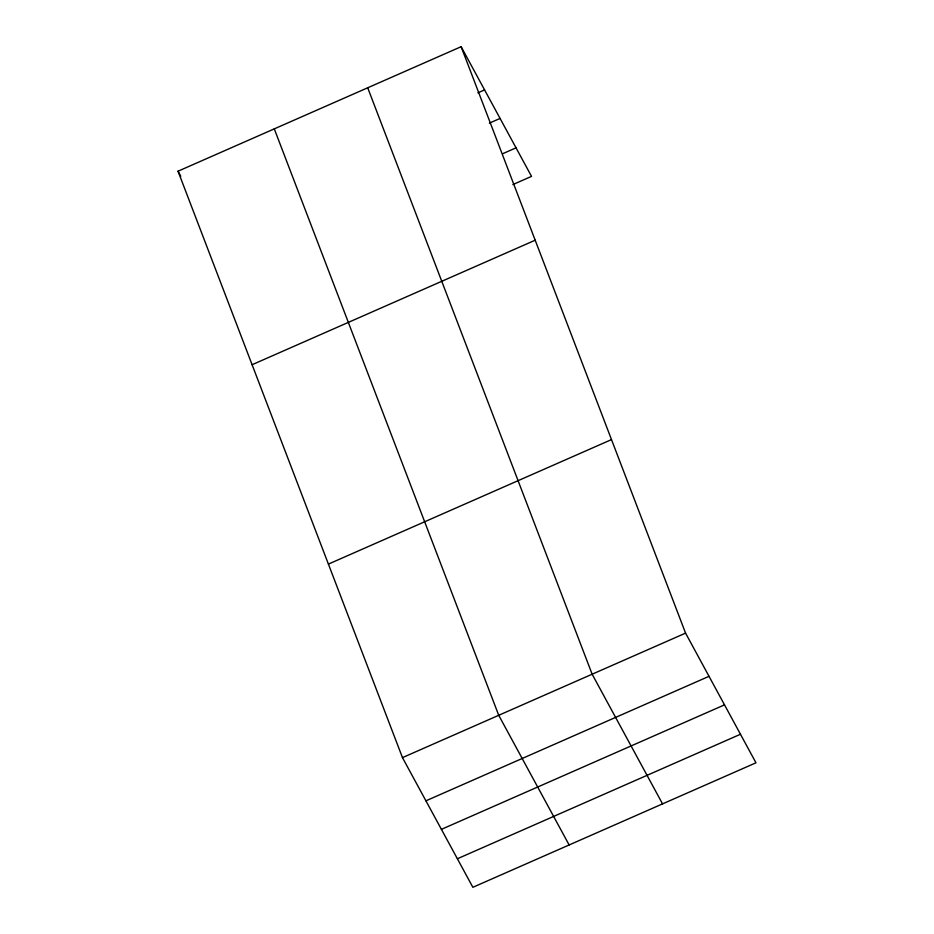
<?xml version="1.0" encoding="UTF-8"?>
<svg xmlns="http://www.w3.org/2000/svg" width="934" height="934" viewBox="0 0 934 934"><rect width="100%" height="100%" fill="white"/><g stroke="black" fill="none" stroke-linecap="round" stroke-linejoin="round"><path stroke-width="1.4" d="M461.127 46.7L685.568 633.124L755.968 762.798L472.873 887.3L402.472 757.626L178.032 171.202L461.127 46.7L531.528 176.374L512.848 184.593M477.904 92.828L484.583 89.897M489.393 123.136L500.075 118.431M502.69 153.713L516.035 147.841M252.098 364.727L535.182 240.213M328.406 564.101L611.501 439.599M402.472 757.626L685.568 633.124M425.927 800.823L709.023 676.321M441.42 829.357L724.515 704.855M457.38 858.766L740.475 734.252M662.545 803.882L592.144 674.208L367.704 87.784M569.133 844.966L498.721 715.292L274.281 128.869M178.032 171.202L180.787 176.281"/></g></svg>
